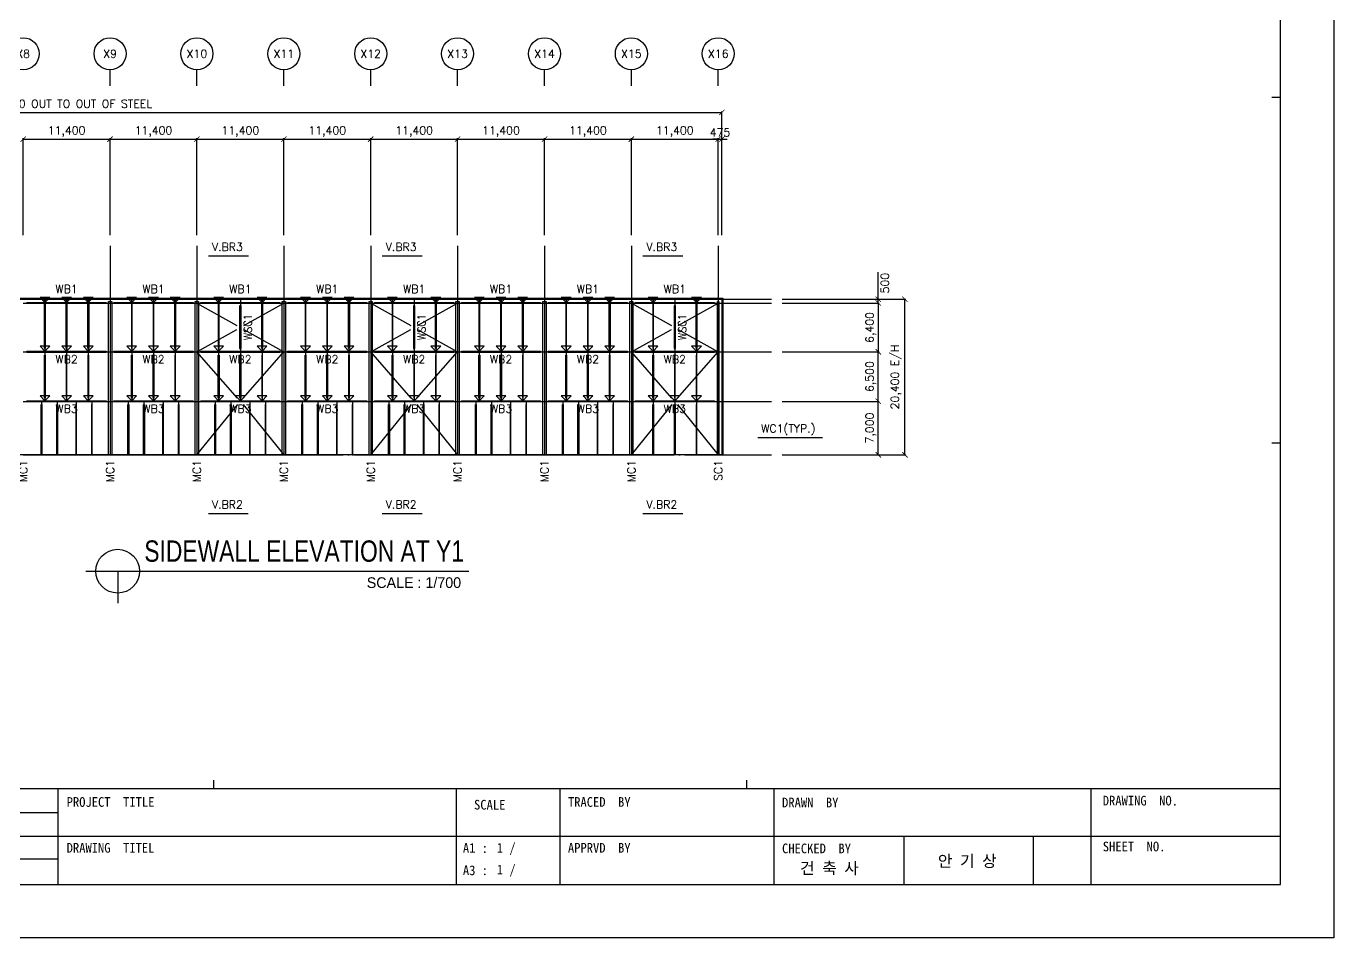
# Model space of a CAD drawing. Header units: metres. Extents: x -297536 to 1852864, y -630451 to -422551.
# Drawn here: x 1294884 to 1466464, y -630451 to -510863 of the extents above; entities that cross this region are included whole.
import ezdxf
from ezdxf.enums import TextEntityAlignment as Align

# ---------------------------------------------------------------- set-up
doc = ezdxf.new("R2010")
doc.units = ezdxf.units.M
doc.header["$LTSCALE"] = 700
doc.linetypes.add('CEN', pattern=[62, 60, -1, 0, -1])
for name, color, linetype in [('beam', 7, 'Continuous'), ('bl', 3, 'Continuous'), ('BR', 2, 'Continuous'), ('CEN', 152, 'CEN'), ('COL', 2, 'Continuous'), ('con', 2, 'Continuous'), ('DIM', 7, 'Continuous'), ('HID', 251, 'Continuous'), ('MAIN', 1, 'Continuous'), ('sec', 4, 'Continuous'), ('SYM', 7, 'Continuous'), ('TEX', 3, 'Continuous'), ('된장공장-1$0$FORM', 2, 'Continuous'), ('된장공장-1$0$WID', 4, 'Continuous')]:
    doc.layers.add(name, color=color, linetype=linetype)
doc.styles.add('HGTXT', font='romans.shx', dxfattribs={"bigfont": 'WHGTXT.shx'})
doc.styles.add('WHGTXT', font='romans.shx', dxfattribs={"bigfont": 'WHGTXT.shx'})
doc.styles.add('나눔바른고딕', font='')
doc.styles.add('된장공장-1$0$타이틀', font='GulimChe.ttf')
doc.styles.get('나눔바른고딕').set_extended_font_data('나눔바른고딕')
doc.dimstyles.new('KJ', dxfattribs={"dimscale": 700, "dimtxt": 1.5, "dimasz": 1, "dimexe": 0.18, "dimexo": 2, "dimgap": 0.5, "dimtad": 1, "dimdec": 0, "dimzin": 0, "dimdsep": 46, "dimlunit": 6, "dimtxsty": 'HGTXT', "dimblk": 'ARCHTICK', "dimcen": 0.09, "dimclrt": 3, "dimadec": 0, "dimazin": 0, "dimtfac": 1, "dimtdec": 0, "dimtix": 1, "dimtmove": 0, "dimatfit": 0, "dimldrblk": 'OBLIQUE', "dimfxl": 1, "dimtolj": 1, "dimtzin": 0, "dimarcsym": 0})

# ---------------------------------------------------------------- blocks, each defined once
blk = doc.blocks.new('_ArchTick')
at = {"color": 0, "linetype": 'ByBlock', "const_width": 0.15}
blk.add_lwpolyline([(-0.5, -0.5), (0.5, 0.5)], dxfattribs=at)
blk = doc.blocks.new('*D706')
at = {"layer": 'Defpoints', "color": 0, "transparency": 16777216}
for p in [(1386165, -525680), (1385690, -539680), (1386165, -539680)]:
    blk.add_point(p, dxfattribs=at)
at = {"layer": 'DIM', "color": 0, "lineweight": -2, "transparency": 16777216}
for p, q in [((1385690, -525680), (1384990, -525680)), ((1385690, -538280), (1385690, -525554)), ((1385690, -525680), (1386165, -525680)), ((1386165, -538280), (1386165, -525554)), ((1386165, -525680), (1386865, -525680))]:
    blk.add_line(p, q, dxfattribs=at)
at = {"layer": 'DIM', "color": 0, "lineweight": -2, "transparency": 16777216, "xscale": 700, "yscale": 700, "zscale": 700}
blk.add_blockref('_ArchTick', (1385690, -525680), dxfattribs=at)
at = {"layer": 'DIM', "color": 0, "lineweight": -2, "transparency": 16777216, "xscale": 700, "yscale": 700, "zscale": 700, "rotation": 180}
blk.add_blockref('_ArchTick', (1386165, -525680), dxfattribs=at)
at = {"layer": 'DIM', "color": 3, "transparency": 16777216, "insert": (1385927.5, -524805), "char_height": 1050, "attachment_point": 5, "style": 'HGTXT'}
blk.add_mtext('\\A1;475', dxfattribs=at)
blk = doc.blocks.new('_Oblique')
at = {"color": 0, "linetype": 'ByBlock', "lineweight": -2}
blk.add_line((-0.5, -0.5), (0.5, 0.5), dxfattribs=at)
blk = doc.blocks.new('*D707')
at = {"layer": 'Defpoints', "color": 0, "transparency": 16777216}
for p in [(1386165, -522180), (1214215, -539680), (1386165, -539680)]:
    blk.add_point(p, dxfattribs=at)
at = {"layer": 'DIM', "color": 0, "lineweight": -2, "transparency": 16777216}
for p, q in [((1214215, -538280), (1214215, -522054)), ((1214215, -522180), (1386165, -522180)), ((1386165, -538280), (1386165, -522054))]:
    blk.add_line(p, q, dxfattribs=at)
at = {"layer": 'DIM', "color": 0, "lineweight": -2, "transparency": 16777216, "xscale": 700, "yscale": 700, "zscale": 700, "rotation": 180}
blk.add_blockref('_ArchTick', (1214215, -522180), dxfattribs=at)
at = {"layer": 'DIM', "color": 0, "lineweight": -2, "transparency": 16777216, "xscale": 700, "yscale": 700, "zscale": 700}
blk.add_blockref('_ArchTick', (1386165, -522180), dxfattribs=at)
at = {"layer": 'DIM', "color": 3, "transparency": 16777216, "insert": (1300190, -521205), "char_height": 1050, "attachment_point": 5, "style": 'HGTXT'}
blk.add_mtext('\\A1;\\A1;171,950 OUT TO OUT OF STEEL', dxfattribs=at)
blk = doc.blocks.new('*D709')
at = {"layer": 'Defpoints', "color": 0, "transparency": 16777216}
for p in [(1305890, -525680), (1294490, -539680), (1305890, -539680)]:
    blk.add_point(p, dxfattribs=at)
at = {"layer": 'DIM', "color": 0, "lineweight": -2, "transparency": 16777216}
for p, q in [((1294490, -538280), (1294490, -525554)), ((1294490, -525680), (1305890, -525680)), ((1305890, -538280), (1305890, -525554))]:
    blk.add_line(p, q, dxfattribs=at)
at = {"layer": 'DIM', "color": 0, "lineweight": -2, "transparency": 16777216, "xscale": 700, "yscale": 700, "zscale": 700, "rotation": 180}
blk.add_blockref('_ArchTick', (1294490, -525680), dxfattribs=at)
at = {"layer": 'DIM', "color": 0, "lineweight": -2, "transparency": 16777216, "xscale": 700, "yscale": 700, "zscale": 700}
blk.add_blockref('_ArchTick', (1305890, -525680), dxfattribs=at)
at = {"layer": 'DIM', "color": 3, "transparency": 16777216, "insert": (1300190, -524705), "char_height": 1050, "attachment_point": 5, "style": 'HGTXT'}
blk.add_mtext('\\A1;11,400', dxfattribs=at)
blk = doc.blocks.new('*D741')
at = {"layer": 'Defpoints', "color": 0, "transparency": 16777216}
for p in [(1317290, -525680), (1305890, -539680), (1317290, -539680)]:
    blk.add_point(p, dxfattribs=at)
at = {"layer": 'DIM', "color": 0, "lineweight": -2, "transparency": 16777216}
for p, q in [((1305890, -538280), (1305890, -525554)), ((1305890, -525680), (1317290, -525680)), ((1317290, -538280), (1317290, -525554))]:
    blk.add_line(p, q, dxfattribs=at)
at = {"layer": 'DIM', "color": 0, "lineweight": -2, "transparency": 16777216, "xscale": 700, "yscale": 700, "zscale": 700, "rotation": 180}
blk.add_blockref('_ArchTick', (1305890, -525680), dxfattribs=at)
at = {"layer": 'DIM', "color": 0, "lineweight": -2, "transparency": 16777216, "xscale": 700, "yscale": 700, "zscale": 700}
blk.add_blockref('_ArchTick', (1317290, -525680), dxfattribs=at)
at = {"layer": 'DIM', "color": 3, "transparency": 16777216, "insert": (1311590, -524705), "char_height": 1050, "attachment_point": 5, "style": 'HGTXT'}
blk.add_mtext('\\A1;11,400', dxfattribs=at)
blk = doc.blocks.new('*D742')
at = {"layer": 'Defpoints', "color": 0, "transparency": 16777216}
for p in [(1328690, -525680), (1317290, -539680), (1328690, -539680)]:
    blk.add_point(p, dxfattribs=at)
at = {"layer": 'DIM', "color": 0, "lineweight": -2, "transparency": 16777216}
for p, q in [((1317290, -538280), (1317290, -525554)), ((1317290, -525680), (1328690, -525680)), ((1328690, -538280), (1328690, -525554))]:
    blk.add_line(p, q, dxfattribs=at)
at = {"layer": 'DIM', "color": 0, "lineweight": -2, "transparency": 16777216, "xscale": 700, "yscale": 700, "zscale": 700, "rotation": 180}
blk.add_blockref('_ArchTick', (1317290, -525680), dxfattribs=at)
at = {"layer": 'DIM', "color": 0, "lineweight": -2, "transparency": 16777216, "xscale": 700, "yscale": 700, "zscale": 700}
blk.add_blockref('_ArchTick', (1328690, -525680), dxfattribs=at)
at = {"layer": 'DIM', "color": 3, "transparency": 16777216, "insert": (1322990, -524705), "char_height": 1050, "attachment_point": 5, "style": 'HGTXT'}
blk.add_mtext('\\A1;11,400', dxfattribs=at)
blk = doc.blocks.new('*D743')
at = {"layer": 'Defpoints', "color": 0, "transparency": 16777216}
for p in [(1340090, -525680), (1328690, -539680), (1340090, -539680)]:
    blk.add_point(p, dxfattribs=at)
at = {"layer": 'DIM', "color": 0, "lineweight": -2, "transparency": 16777216}
for p, q in [((1328690, -538280), (1328690, -525554)), ((1328690, -525680), (1340090, -525680)), ((1340090, -538280), (1340090, -525554))]:
    blk.add_line(p, q, dxfattribs=at)
at = {"layer": 'DIM', "color": 0, "lineweight": -2, "transparency": 16777216, "xscale": 700, "yscale": 700, "zscale": 700, "rotation": 180}
blk.add_blockref('_ArchTick', (1328690, -525680), dxfattribs=at)
at = {"layer": 'DIM', "color": 0, "lineweight": -2, "transparency": 16777216, "xscale": 700, "yscale": 700, "zscale": 700}
blk.add_blockref('_ArchTick', (1340090, -525680), dxfattribs=at)
at = {"layer": 'DIM', "color": 3, "transparency": 16777216, "insert": (1334390, -524705), "char_height": 1050, "attachment_point": 5, "style": 'HGTXT'}
blk.add_mtext('\\A1;11,400', dxfattribs=at)
blk = doc.blocks.new('*D744')
at = {"layer": 'Defpoints', "color": 0, "transparency": 16777216}
for p in [(1351490, -525680), (1340090, -539680), (1351490, -539680)]:
    blk.add_point(p, dxfattribs=at)
at = {"layer": 'DIM', "color": 0, "lineweight": -2, "transparency": 16777216}
for p, q in [((1340090, -538280), (1340090, -525554)), ((1340090, -525680), (1351490, -525680)), ((1351490, -538280), (1351490, -525554))]:
    blk.add_line(p, q, dxfattribs=at)
at = {"layer": 'DIM', "color": 0, "lineweight": -2, "transparency": 16777216, "xscale": 700, "yscale": 700, "zscale": 700, "rotation": 180}
blk.add_blockref('_ArchTick', (1340090, -525680), dxfattribs=at)
at = {"layer": 'DIM', "color": 0, "lineweight": -2, "transparency": 16777216, "xscale": 700, "yscale": 700, "zscale": 700}
blk.add_blockref('_ArchTick', (1351490, -525680), dxfattribs=at)
at = {"layer": 'DIM', "color": 3, "transparency": 16777216, "insert": (1345790, -524705), "char_height": 1050, "attachment_point": 5, "style": 'HGTXT'}
blk.add_mtext('\\A1;11,400', dxfattribs=at)
blk = doc.blocks.new('*D745')
at = {"layer": 'Defpoints', "color": 0, "transparency": 16777216}
for p in [(1362890, -525680), (1351490, -539680), (1362890, -539680)]:
    blk.add_point(p, dxfattribs=at)
at = {"layer": 'DIM', "color": 0, "lineweight": -2, "transparency": 16777216}
for p, q in [((1351490, -538280), (1351490, -525554)), ((1351490, -525680), (1362890, -525680)), ((1362890, -538280), (1362890, -525554))]:
    blk.add_line(p, q, dxfattribs=at)
at = {"layer": 'DIM', "color": 0, "lineweight": -2, "transparency": 16777216, "xscale": 700, "yscale": 700, "zscale": 700, "rotation": 180}
blk.add_blockref('_ArchTick', (1351490, -525680), dxfattribs=at)
at = {"layer": 'DIM', "color": 0, "lineweight": -2, "transparency": 16777216, "xscale": 700, "yscale": 700, "zscale": 700}
blk.add_blockref('_ArchTick', (1362890, -525680), dxfattribs=at)
at = {"layer": 'DIM', "color": 3, "transparency": 16777216, "insert": (1357190, -524705), "char_height": 1050, "attachment_point": 5, "style": 'HGTXT'}
blk.add_mtext('\\A1;11,400', dxfattribs=at)
blk = doc.blocks.new('*D746')
at = {"layer": 'Defpoints', "color": 0, "transparency": 16777216}
for p in [(1374290, -525680), (1362890, -539680), (1374290, -539680)]:
    blk.add_point(p, dxfattribs=at)
at = {"layer": 'DIM', "color": 0, "lineweight": -2, "transparency": 16777216}
for p, q in [((1362890, -538280), (1362890, -525554)), ((1362890, -525680), (1374290, -525680)), ((1374290, -538280), (1374290, -525554))]:
    blk.add_line(p, q, dxfattribs=at)
at = {"layer": 'DIM', "color": 0, "lineweight": -2, "transparency": 16777216, "xscale": 700, "yscale": 700, "zscale": 700, "rotation": 180}
blk.add_blockref('_ArchTick', (1362890, -525680), dxfattribs=at)
at = {"layer": 'DIM', "color": 0, "lineweight": -2, "transparency": 16777216, "xscale": 700, "yscale": 700, "zscale": 700}
blk.add_blockref('_ArchTick', (1374290, -525680), dxfattribs=at)
at = {"layer": 'DIM', "color": 3, "transparency": 16777216, "insert": (1368590, -524705), "char_height": 1050, "attachment_point": 5, "style": 'HGTXT'}
blk.add_mtext('\\A1;11,400', dxfattribs=at)
blk = doc.blocks.new('*D747')
at = {"layer": 'Defpoints', "color": 0, "transparency": 16777216}
for p in [(1385690, -525680), (1374290, -539680), (1385690, -539680)]:
    blk.add_point(p, dxfattribs=at)
at = {"layer": 'DIM', "color": 0, "lineweight": -2, "transparency": 16777216}
for p, q in [((1374290, -538280), (1374290, -525554)), ((1374290, -525680), (1385690, -525680)), ((1385690, -538280), (1385690, -525554))]:
    blk.add_line(p, q, dxfattribs=at)
at = {"layer": 'DIM', "color": 0, "lineweight": -2, "transparency": 16777216, "xscale": 700, "yscale": 700, "zscale": 700, "rotation": 180}
blk.add_blockref('_ArchTick', (1374290, -525680), dxfattribs=at)
at = {"layer": 'DIM', "color": 0, "lineweight": -2, "transparency": 16777216, "xscale": 700, "yscale": 700, "zscale": 700}
blk.add_blockref('_ArchTick', (1385690, -525680), dxfattribs=at)
at = {"layer": 'DIM', "color": 3, "transparency": 16777216, "insert": (1379990, -524705), "char_height": 1050, "attachment_point": 5, "style": 'HGTXT'}
blk.add_mtext('\\A1;11,400', dxfattribs=at)
blk = doc.blocks.new('*D736')
at = {"layer": 'Defpoints', "color": 0, "transparency": 16777216}
for p in [(1392690, -560080), (1406690, -560080), (1392690, -567080)]:
    blk.add_point(p, dxfattribs=at)
at = {"layer": 'DIM', "color": 0, "lineweight": -2, "transparency": 16777216}
for p, q in [((1394090, -560080), (1406816, -560080)), ((1406690, -567080), (1406690, -560080)), ((1394090, -567080), (1406816, -567080))]:
    blk.add_line(p, q, dxfattribs=at)
at = {"layer": 'DIM', "color": 0, "lineweight": -2, "transparency": 16777216, "xscale": 700, "yscale": 700, "zscale": 700}
for p, rotation in [((1406690, -560080), 90), ((1406690, -567080), 270)]:
    blk.add_blockref('_ArchTick', p, dxfattribs=dict(at, rotation=rotation))
at = {"layer": 'DIM', "color": 3, "transparency": 16777216, "insert": (1405715, -563580), "char_height": 1050, "attachment_point": 5, "rotation": 90, "style": 'HGTXT'}
blk.add_mtext('\\A1;7,000', dxfattribs=at)
blk = doc.blocks.new('*D737')
at = {"layer": 'Defpoints', "color": 0, "transparency": 16777216}
for p in [(1392690, -553580), (1406690, -553580), (1392690, -560080)]:
    blk.add_point(p, dxfattribs=at)
at = {"layer": 'DIM', "color": 0, "lineweight": -2, "transparency": 16777216}
for p, q in [((1394090, -553580), (1406816, -553580)), ((1406690, -560080), (1406690, -553580)), ((1394090, -560080), (1406816, -560080))]:
    blk.add_line(p, q, dxfattribs=at)
at = {"layer": 'DIM', "color": 0, "lineweight": -2, "transparency": 16777216, "xscale": 700, "yscale": 700, "zscale": 700}
for p, rotation in [((1406690, -553580), 90), ((1406690, -560080), 270)]:
    blk.add_blockref('_ArchTick', p, dxfattribs=dict(at, rotation=rotation))
at = {"layer": 'DIM', "color": 3, "transparency": 16777216, "insert": (1405715, -556830), "char_height": 1050, "attachment_point": 5, "rotation": 90, "style": 'HGTXT'}
blk.add_mtext('\\A1;6,500', dxfattribs=at)
blk = doc.blocks.new('*D738')
at = {"layer": 'Defpoints', "color": 0, "transparency": 16777216}
for p in [(1392690, -546680), (1410190, -546680), (1392690, -567080)]:
    blk.add_point(p, dxfattribs=at)
at = {"layer": 'DIM', "color": 0, "lineweight": -2, "transparency": 16777216}
for p, q in [((1394090, -546680), (1410316, -546680)), ((1410190, -567080), (1410190, -546680)), ((1394090, -567080), (1410316, -567080))]:
    blk.add_line(p, q, dxfattribs=at)
at = {"layer": 'DIM', "color": 0, "lineweight": -2, "transparency": 16777216, "xscale": 700, "yscale": 700, "zscale": 700}
for p, rotation in [((1410190, -546680), 90), ((1410190, -567080), 270)]:
    blk.add_blockref('_ArchTick', p, dxfattribs=dict(at, rotation=rotation))
at = {"layer": 'DIM', "color": 3, "transparency": 16777216, "insert": (1409040, -556880), "char_height": 1050, "attachment_point": 5, "rotation": 90, "style": 'HGTXT'}
blk.add_mtext('\\A1;20,400 E/H', dxfattribs=at)
blk = doc.blocks.new('*D739')
at = {"layer": 'Defpoints', "color": 0, "transparency": 16777216}
for p in [(1392690, -547180), (1392690, -553580), (1406690, -553580)]:
    blk.add_point(p, dxfattribs=at)
at = {"layer": 'DIM', "color": 0, "lineweight": -2, "transparency": 16777216}
for p, q in [((1394090, -547180), (1406816, -547180)), ((1406690, -547180), (1406690, -553580)), ((1394090, -553580), (1406816, -553580))]:
    blk.add_line(p, q, dxfattribs=at)
at = {"layer": 'DIM', "color": 0, "lineweight": -2, "transparency": 16777216, "xscale": 700, "yscale": 700, "zscale": 700}
for p, rotation in [((1406690, -547180), 90), ((1406690, -553580), 270)]:
    blk.add_blockref('_ArchTick', p, dxfattribs=dict(at, rotation=rotation))
at = {"layer": 'DIM', "color": 3, "transparency": 16777216, "insert": (1405715, -550380), "char_height": 1050, "attachment_point": 5, "rotation": 90, "style": 'HGTXT'}
blk.add_mtext('\\A1;6,400', dxfattribs=at)
blk = doc.blocks.new('*D740')
at = {"layer": 'Defpoints', "color": 0, "transparency": 16777216}
for p in [(1392690, -546680), (1392690, -547180), (1406690, -546680)]:
    blk.add_point(p, dxfattribs=at)
at = {"layer": 'DIM', "color": 0, "lineweight": -2, "transparency": 16777216}
for p, q in [((1394090, -546680), (1406816, -546680)), ((1394090, -547180), (1406816, -547180)), ((1406690, -546680), (1406690, -545980)), ((1406690, -547180), (1406690, -546680)), ((1406690, -547180), (1406690, -547880))]:
    blk.add_line(p, q, dxfattribs=at)
at = {"layer": 'DIM', "color": 0, "lineweight": -2, "transparency": 16777216, "xscale": 700, "yscale": 700, "zscale": 700}
for p, rotation in [((1406690, -546680), 270), ((1406690, -547180), 90)]:
    blk.add_blockref('_ArchTick', p, dxfattribs=dict(at, rotation=rotation))
at = {"layer": 'DIM', "color": 3, "transparency": 16777216, "insert": (1407565, -544573), "char_height": 1050, "attachment_point": 5, "rotation": 90, "style": 'HGTXT'}
blk.add_mtext('\\A1;500', dxfattribs=at)
blk = doc.blocks.new('MARKER')
at = {"color": 3}
for p, q in [((584.404724, 584.404724), (-584.40472, 584.404724)), ((-584.40472, 584.404724), (0, 0)), ((0, 0), (584.404724, 584.404724))]:
    blk.add_line(p, q, dxfattribs=at)
blk = doc.blocks.new('Form01')
at = {"ltscale": 0.015}
blk.add_lwpolyline([(0, 0), (420, 0), (420, -297), (0, -297)], close=True, dxfattribs=at)
at = {"layer": '된장공장-1$0$FORM', "color": 4, "ltscale": 250}
for p, q in [((410, -269.1), (10, -269.1)), ((180.84, -269.1), (180.84, -287)), ((255.51, -269.1), (255.51, -287)), ((274.94, -269.1), (274.94, -287)), ((315, -269.1), (315, -287)), ((374.46, -269.1), (374.46, -287)), ((180.84, -273.57), (115, -273.57)), ((410, -278.04), (115, -278.04)), ((339.37, -278.04), (339.37, -287)), ((363.64, -278.04), (363.64, -287)), ((180.84, -282.24), (115, -282.24))]:
    blk.add_line(p, q, dxfattribs=at)
at = {"layer": '된장공장-1$0$WID', "ltscale": 250}
for p, q in [((410, -287), (410, -10)), ((410, -139.55), (408.38, -139.55)), ((410, -204.32), (408.38, -204.32)), ((210, -267.47), (210, -269.1)), ((310, -269.1), (310, -267.47)), ((10, -287), (410, -287))]:
    blk.add_line(p, q, dxfattribs=at)
at = {"layer": '된장공장-1$0$FORM', "color": 7, "ltscale": 250, "style": '된장공장-1$0$타이틀'}
for s, height, p in [('PROJECT  TITLE', 1.8172, (182.48, -272.45)), ('SCALE', 1.817, (258.84, -272.96)), ('TRACED  BY', 1.817, (276.44, -272.45)), ('DRAWN  BY', 1.817, (316.57, -272.55)), ('DRAWING  NO.', 1.8172, (376.69, -272.2)), ('DRAWING  TITEL', 1.8172, (182.48, -281.04)), ('A1 :', 1.817, (256.75, -281.07)), ('1 /', 1.817, (263.11, -281.04)), ('APPRVD  BY', 1.817, (276.44, -281.04)), ('CHECKED  BY', 1.8172, (316.57, -281.15)), ('SHEET  NO.', 1.817, (376.69, -280.79)), ('안 기 상', 2.181, (345.77, -283.7)), ('A3 :', 1.817, (256.75, -285.25)), ('1 /', 1.817, (263.11, -285.12)), ('건 축 사', 2.181, (319.95, -285.03))]:
    blk.add_text(s, height=height, dxfattribs=at).set_placement(p)

msp = doc.modelspace()

# ---------------------------------------------------------------- linework, layer by layer
at = {"layer": 'beam'}
for points in [[(1294990, -547105), (1305390, -547105), (1305390, -547255), (1294990, -547255)], [(1306390, -547105), (1316790, -547105), (1316790, -547255), (1306390, -547255)], [(1317790, -547105), (1328190, -547105), (1328190, -547255), (1317790, -547255)], [(1329190, -547105), (1339590, -547105), (1339590, -547255), (1329190, -547255)], [(1340590, -547105), (1350990, -547105), (1350990, -547255), (1340590, -547255)], [(1351990, -547105), (1362390, -547105), (1362390, -547255), (1351990, -547255)], [(1363390, -547105), (1373790, -547105), (1373790, -547255), (1363390, -547255)], [(1374790, -547105), (1385190, -547105), (1385190, -547255), (1374790, -547255)], [(1294990, -553480), (1305390, -553480), (1305390, -553680), (1294990, -553680)], [(1306390, -553480), (1316790, -553480), (1316790, -553680), (1306390, -553680)], [(1317790, -553480), (1328190, -553480), (1328190, -553680), (1317790, -553680)], [(1329190, -553480), (1339590, -553480), (1339590, -553680), (1329190, -553680)], [(1340590, -553480), (1350990, -553480), (1350990, -553680), (1340590, -553680)], [(1351990, -553480), (1362390, -553480), (1362390, -553680), (1351990, -553680)], [(1363390, -553480), (1373790, -553480), (1373790, -553680), (1363390, -553680)], [(1374790, -553480), (1385190, -553480), (1385190, -553680), (1374790, -553680)], [(1294990, -560005), (1305390, -560005), (1305390, -560155), (1294990, -560155)], [(1306390, -560005), (1316790, -560005), (1316790, -560155), (1306390, -560155)], [(1317790, -560005), (1328190, -560005), (1328190, -560155), (1317790, -560155)], [(1329190, -560005), (1339590, -560005), (1339590, -560155), (1329190, -560155)], [(1340590, -560005), (1350990, -560005), (1350990, -560155), (1340590, -560155)], [(1351990, -560005), (1362390, -560005), (1362390, -560155), (1351990, -560155)], [(1363390, -560005), (1373790, -560005), (1373790, -560155), (1363390, -560155)], [(1374790, -560005), (1385190, -560005), (1385190, -560155), (1374790, -560155)]]:
    msp.add_lwpolyline(points, close=True, dxfattribs=at)
at = {"layer": 'bl'}
msp.add_lwpolyline([(1214215, -546680), (1386165, -546680), (1386165, -567080), (1214215, -567080)], close=True, dxfattribs=at)
at = {"layer": 'BR'}
for points in [[(1317290, -547180), (1322540, -550127.4)], [(1323440, -550127.4), (1328690, -547180)], [(1340090, -547180), (1345340, -550127.4)], [(1346240, -550127.4), (1351490, -547180)], [(1374290, -547180), (1379540, -550127.4)], [(1380440, -550127.4), (1385690, -547180)], [(1317290, -553580), (1322540, -550632.6)], [(1323440, -550632.6), (1328690, -553580)], [(1340090, -553580), (1345340, -550632.6)], [(1346240, -550632.6), (1351490, -553580)], [(1374290, -553580), (1379540, -550632.6)], [(1380440, -550632.6), (1385690, -553580)], [(1322617.3, -559655), (1317290, -553580)], [(1323362.7, -559655), (1328690, -553580)], [(1345417.3, -559655), (1340090, -553580)], [(1346162.7, -559655), (1351490, -553580)], [(1379617.3, -559655), (1374290, -553580)], [(1380362.7, -559655), (1385690, -553580)], [(1317290, -567080), (1322643.9, -560505)], [(1323336.1, -560505), (1328690, -567080)], [(1340090, -567080), (1345443.9, -560505)], [(1346136.1, -560505), (1351490, -567080)], [(1374290, -567080), (1379643.9, -560505)], [(1380336.1, -560505), (1385690, -567080)]]:
    msp.add_lwpolyline(points, dxfattribs=at)
at = {"layer": 'CEN'}
for p, q in [((1305890, -539680), (1305890, -567080)), ((1317290, -539680), (1317290, -567080)), ((1328690, -539680), (1328690, -567080)), ((1340090, -539680), (1340090, -567080)), ((1351490, -539680), (1351490, -567080)), ((1362890, -539680), (1362890, -567080)), ((1374290, -539680), (1374290, -567080)), ((1385690, -539680), (1385690, -567080)), ((1207690, -546680), (1392690, -546680)), ((1207690, -547180), (1392690, -547180)), ((1297340, -546680), (1297340, -560080)), ((1300190, -546680), (1300190, -560080)), ((1303040, -546680), (1303040, -560080)), ((1308740, -546680), (1308740, -560080)), ((1311590, -546680), (1311590, -560080)), ((1314440, -546680), (1314440, -560080)), ((1320140, -546680), (1320140, -560080)), ((1322990, -546680), (1322990, -560080)), ((1325840, -546680), (1325840, -560080)), ((1331540, -546680), (1331540, -560080)), ((1334390, -546680), (1334390, -560080)), ((1337240, -546680), (1337240, -560080)), ((1342940, -546680), (1342940, -560080)), ((1345790, -546680), (1345790, -560080)), ((1348640, -546680), (1348640, -560080)), ((1354340, -546680), (1354340, -560080)), ((1357190, -546680), (1357190, -560080)), ((1360040, -546680), (1360040, -560080)), ((1365740, -546680), (1365740, -560080)), ((1368590, -546680), (1368590, -560080)), ((1371440, -546680), (1371440, -560080)), ((1377140, -546680), (1377140, -567080)), ((1379990, -546680), (1379990, -567080)), ((1382840, -546680), (1382840, -567080)), ((1207690, -553580), (1392690, -553580)), ((1207690, -560080), (1392690, -560080)), ((1296890, -560080), (1296890, -567080)), ((1298940, -560080), (1298940, -567080)), ((1301440, -560080), (1301440, -567080)), ((1303490, -560080), (1303490, -567080)), ((1308290, -560080), (1308290, -567080)), ((1310340, -560080), (1310340, -567080)), ((1312840, -560080), (1312840, -567080)), ((1314890, -560080), (1314890, -567080)), ((1319690, -560080), (1319690, -567080)), ((1321740, -560080), (1321740, -567080)), ((1324240, -560080), (1324240, -567080)), ((1326290, -560080), (1326290, -567080)), ((1331090, -560080), (1331090, -567080)), ((1333140, -560080), (1333140, -567080)), ((1335640, -560080), (1335640, -567080)), ((1337690, -560080), (1337690, -567080)), ((1342490, -560080), (1342490, -567080)), ((1344540, -560080), (1344540, -567080)), ((1347040, -560080), (1347040, -567080)), ((1349090, -560080), (1349090, -567080)), ((1353890, -560080), (1353890, -567080)), ((1355940, -560080), (1355940, -567080)), ((1358440, -560080), (1358440, -567080)), ((1360490, -560080), (1360490, -567080)), ((1365290, -560080), (1365290, -567080)), ((1367340, -560080), (1367340, -567080)), ((1369840, -560080), (1369840, -567080)), ((1371890, -560080), (1371890, -567080)), ((1207690, -567080), (1392690, -567080))]:
    msp.add_line(p, q, dxfattribs=at)
at = {"layer": 'COL'}
for points in [[(1385590, -546980), (1385790, -546980), (1385790, -567080), (1385590, -567080)], [(1322890, -553155), (1323090, -553155), (1323090, -547530), (1322890, -547530)], [(1345690, -553155), (1345890, -553155), (1345890, -547530), (1345690, -547530)], [(1379890, -553155), (1380090, -553155), (1380090, -547530), (1379890, -547530)]]:
    msp.add_lwpolyline(points, close=True, dxfattribs=at)
at = {"layer": 'con'}
for p, q in [((1302712.3, -582356.4), (1352959.2, -582356.4)), ((1306894.6, -582356.4), (1306894.6, -586538.7))]:
    msp.add_line(p, q, dxfattribs=at)
msp.add_circle((1306894.6, -582356.4), 2869.8, dxfattribs=at)
at = {"layer": 'DIM'}
msp.add_line((1406690, -546680), (1406690, -543130.2), dxfattribs=at)
for points in [[(1318797.5, -548026.3, 0, 350, 0), (1318797.5, -546976.3, 0, 0, 0), (1318797.5, -541008.8, 0, 0, 0)], [(1318797.5, -552733.7, 0, 350, 0), (1318797.5, -551683.7, 0, 0, 0), (1318797.5, -541008.8, 0, 0, 0)], [(1341597.5, -548026.3, 0, 350, 0), (1341597.5, -546976.3, 0, 0, 0), (1341597.5, -541008.8, 0, 0, 0)], [(1341597.5, -552733.7, 0, 350, 0), (1341597.5, -551683.7, 0, 0, 0), (1341597.5, -541008.8, 0, 0, 0)], [(1375797.5, -548026.3, 0, 350, 0), (1375797.5, -546976.3, 0, 0, 0), (1375797.5, -541008.8, 0, 0, 0)], [(1375797.5, -552733.7, 0, 350, 0), (1375797.5, -551683.7, 0, 0, 0), (1375797.5, -541008.8, 0, 0, 0)], [(1318797.5, -555299.1, 0, 350, 0), (1318797.5, -556349.1, 0, 0, 0), (1318797.5, -574806, 0, 0, 0)], [(1341597.5, -555299.1, 0, 350, 0), (1341597.5, -556349.1, 0, 0, 0), (1341597.5, -574806, 0, 0, 0)], [(1375797.5, -555299.1, 0, 350, 0), (1375797.5, -556349.1, 0, 0, 0), (1375797.5, -574806, 0, 0, 0)], [(1318797.5, -565228.7, 0, 350, 0), (1318797.5, -566278.7, 0, 0, 0), (1318797.5, -574806, 0, 0, 0)], [(1341597.5, -565228.7, 0, 350, 0), (1341597.5, -566278.7, 0, 0, 0), (1341597.5, -574806, 0, 0, 0)], [(1375797.5, -565228.7, 0, 350, 0), (1375797.5, -566278.7, 0, 0, 0), (1375797.5, -574806, 0, 0, 0)], [(1380040, -564827.3, 0, 350, 0), (1381090, -564827.3, 0, 0, 0), (1390869, -564827.3, 0, 0, 0)], [(1382890, -564827.3, 0, 350, 0), (1383940, -564827.3, 0, 0, 0), (1390869, -564827.3, 0, 0, 0)]]:
    msp.add_lwpolyline(points, format="xyseb", dxfattribs=at)
for points in [[(1318797.5, -541008.8), (1324049, -541008.8)], [(1341597.5, -541008.8), (1346849, -541008.8)], [(1375797.5, -541008.8), (1381049, -541008.8)], [(1390869, -564827.3), (1399355.9, -564827.3)], [(1318797.5, -574806), (1324033.2, -574806)], [(1341597.5, -574806), (1346833.2, -574806)], [(1375797.5, -574806), (1381033.2, -574806)]]:
    msp.add_lwpolyline(points, dxfattribs=at)
at = {"layer": 'HID'}
msp.add_lwpolyline([(1214090, -546530), (1386290, -546530), (1386290, -567080), (1214090, -567080)], close=True, dxfattribs=at)
at = {"layer": 'MAIN'}
for points in [[(1305675, -546980), (1306105, -546980), (1306105, -567080), (1305675, -567080)], [(1317075, -546980), (1317505, -546980), (1317505, -567080), (1317075, -567080)], [(1328475, -546980), (1328905, -546980), (1328905, -567080), (1328475, -567080)], [(1339875, -546980), (1340305, -546980), (1340305, -567080), (1339875, -567080)], [(1351275, -546980), (1351705, -546980), (1351705, -567080), (1351275, -567080)], [(1362675, -546980), (1363105, -546980), (1363105, -567080), (1362675, -567080)], [(1374075, -546980), (1374505, -546980), (1374505, -567080), (1374075, -567080)]]:
    msp.add_lwpolyline(points, close=True, dxfattribs=at)
at = {"layer": 'sec'}
for points in [[(1297390, -553155), (1297290, -553155), (1297290, -546680), (1297390, -546680)], [(1300240, -553155), (1300140, -553155), (1300140, -546680), (1300240, -546680)], [(1303090, -553155), (1302990, -553155), (1302990, -546680), (1303090, -546680)], [(1308690, -553155), (1308790, -553155), (1308790, -546680), (1308690, -546680)], [(1311540, -553155), (1311640, -553155), (1311640, -546680), (1311540, -546680)], [(1314490, -553155), (1314390, -553155), (1314390, -546680), (1314490, -546680)], [(1320090, -553155), (1320190, -553155), (1320190, -546680), (1320090, -546680)], [(1325890, -553155), (1325790, -553155), (1325790, -546680), (1325890, -546680)], [(1331490, -553155), (1331590, -553155), (1331590, -546680), (1331490, -546680)], [(1334340, -553155), (1334440, -553155), (1334440, -546680), (1334340, -546680)], [(1337290, -553155), (1337190, -553155), (1337190, -546680), (1337290, -546680)], [(1342890, -553155), (1342990, -553155), (1342990, -546680), (1342890, -546680)], [(1348690, -553155), (1348590, -553155), (1348590, -546680), (1348690, -546680)], [(1354290, -553155), (1354390, -553155), (1354390, -546680), (1354290, -546680)], [(1357140, -553155), (1357240, -553155), (1357240, -546680), (1357140, -546680)], [(1360090, -553155), (1359990, -553155), (1359990, -546680), (1360090, -546680)], [(1365690, -553155), (1365790, -553155), (1365790, -546680), (1365690, -546680)], [(1368540, -553155), (1368640, -553155), (1368640, -546680), (1368540, -546680)], [(1371490, -553155), (1371390, -553155), (1371390, -546680), (1371490, -546680)], [(1377090, -553155), (1377190, -553155), (1377190, -546680), (1377090, -546680)], [(1382890, -553155), (1382790, -553155), (1382790, -546680), (1382890, -546680)], [(1297290, -554005), (1297390, -554005), (1297390, -559655), (1297290, -559655)], [(1300140, -559655), (1300240, -559655), (1300240, -554030), (1300140, -554030)], [(1303090, -554005), (1302990, -554005), (1302990, -559655), (1303090, -559655)], [(1308690, -554005), (1308790, -554005), (1308790, -559655), (1308690, -559655)], [(1311540, -554005), (1311640, -554005), (1311640, -559655), (1311540, -559655)], [(1314490, -554005), (1314390, -554005), (1314390, -559655), (1314490, -559655)], [(1320090, -554005), (1320190, -554005), (1320190, -559655), (1320090, -559655)], [(1322940, -554005), (1323040, -554005), (1323040, -559655), (1322940, -559655)], [(1325890, -554005), (1325790, -554005), (1325790, -559655), (1325890, -559655)], [(1331490, -554005), (1331590, -554005), (1331590, -559655), (1331490, -559655)], [(1334340, -554005), (1334440, -554005), (1334440, -559655), (1334340, -559655)], [(1337290, -554005), (1337190, -554005), (1337190, -559655), (1337290, -559655)], [(1342890, -554005), (1342990, -554005), (1342990, -559655), (1342890, -559655)], [(1345740, -559655), (1345840, -559655), (1345840, -554030), (1345740, -554030)], [(1348690, -554005), (1348590, -554005), (1348590, -559655), (1348690, -559655)], [(1354290, -554005), (1354390, -554005), (1354390, -559655), (1354290, -559655)], [(1357140, -554005), (1357240, -554005), (1357240, -559655), (1357140, -559655)], [(1360090, -554005), (1359990, -554005), (1359990, -559655), (1360090, -559655)], [(1365690, -554005), (1365790, -554005), (1365790, -559655), (1365690, -559655)], [(1368540, -554005), (1368640, -554005), (1368640, -559655), (1368540, -559655)], [(1371490, -554005), (1371390, -554005), (1371390, -559655), (1371490, -559655)], [(1377090, -554005), (1377190, -554005), (1377190, -559655), (1377090, -559655)], [(1379940, -559655), (1380040, -559655), (1380040, -554030), (1379940, -554030)], [(1382890, -554005), (1382790, -554005), (1382790, -559655), (1382890, -559655)], [(1296840, -560505), (1296940, -560505), (1296940, -567080), (1296840, -567080)], [(1298890, -560505), (1298990, -560505), (1298990, -567080), (1298890, -567080)], [(1301490, -560505), (1301390, -560505), (1301390, -567080), (1301490, -567080)], [(1303540, -560505), (1303440, -560505), (1303440, -567080), (1303540, -567080)], [(1308240, -560505), (1308340, -560505), (1308340, -567080), (1308240, -567080)], [(1310290, -560505), (1310390, -560505), (1310390, -567080), (1310290, -567080)], [(1312890, -560505), (1312790, -560505), (1312790, -567080), (1312890, -567080)], [(1314940, -560505), (1314840, -560505), (1314840, -567080), (1314940, -567080)], [(1319640, -560505), (1319740, -560505), (1319740, -567080), (1319640, -567080)], [(1321690, -560505), (1321790, -560505), (1321790, -567080), (1321690, -567080)], [(1324290, -560505), (1324190, -560505), (1324190, -567080), (1324290, -567080)], [(1326340, -560505), (1326240, -560505), (1326240, -567080), (1326340, -567080)], [(1331040, -560505), (1331140, -560505), (1331140, -567080), (1331040, -567080)], [(1333090, -560505), (1333190, -560505), (1333190, -567080), (1333090, -567080)], [(1335690, -560505), (1335590, -560505), (1335590, -567080), (1335690, -567080)], [(1337740, -560505), (1337640, -560505), (1337640, -567080), (1337740, -567080)], [(1342440, -560505), (1342540, -560505), (1342540, -567080), (1342440, -567080)], [(1344490, -560505), (1344590, -560505), (1344590, -567080), (1344490, -567080)], [(1347090, -560505), (1346990, -560505), (1346990, -567080), (1347090, -567080)], [(1349140, -560505), (1349040, -560505), (1349040, -567080), (1349140, -567080)], [(1353840, -560505), (1353940, -560505), (1353940, -567080), (1353840, -567080)], [(1355890, -560505), (1355990, -560505), (1355990, -567080), (1355890, -567080)], [(1358490, -560505), (1358390, -560505), (1358390, -567080), (1358490, -567080)], [(1360540, -560505), (1360440, -560505), (1360440, -567080), (1360540, -567080)], [(1365240, -560505), (1365340, -560505), (1365340, -567080), (1365240, -567080)], [(1367290, -560505), (1367390, -560505), (1367390, -567080), (1367290, -567080)], [(1369890, -560505), (1369790, -560505), (1369790, -567080), (1369890, -567080)], [(1371940, -560505), (1371840, -560505), (1371840, -567080), (1371940, -567080)], [(1377090, -560505), (1377190, -560505), (1377190, -567080), (1377090, -567080)], [(1379940, -560505), (1380040, -560505), (1380040, -567080), (1379940, -567080)], [(1382890, -560505), (1382790, -560505), (1382790, -567080), (1382890, -567080)]]:
    msp.add_lwpolyline(points, close=True, dxfattribs=at)
at = {"layer": 'SYM'}
for p, q in [((1305890, -518680), (1305890, -516580)), ((1317290, -518680), (1317290, -516580)), ((1328690, -518680), (1328690, -516580)), ((1340090, -518680), (1340090, -516580)), ((1351490, -518680), (1351490, -516580)), ((1362890, -518680), (1362890, -516580)), ((1374290, -518680), (1374290, -516580)), ((1385690, -518680), (1385690, -516580))]:
    msp.add_line(p, q, dxfattribs=at)
for centre in [(1294490, -514480), (1305890, -514480), (1317290, -514480), (1328690, -514480), (1340090, -514480), (1351490, -514480), (1362890, -514480), (1374290, -514480), (1385690, -514480)]:
    msp.add_circle(centre, 2100, dxfattribs=at)

# ---------------------------------------------------------------- block references
at = {"xscale": 700, "yscale": 700, "zscale": 700}
msp.add_blockref('Form01', (1172464.2, -422550.9), dxfattribs=at)
at = {"color": 3, "xscale": 1.09375, "yscale": 1.09375, "zscale": 1.09375}
for p in [(1297340, -547105), (1300190, -547105), (1303040, -547105), (1308740, -547105), (1311590, -547105), (1314440, -547105), (1320140, -547105), (1325840, -547105), (1331540, -547105), (1334390, -547105), (1337240, -547105), (1342940, -547105), (1348640, -547105), (1354340, -547105), (1357190, -547105), (1360040, -547105), (1365740, -547105), (1368590, -547105), (1371440, -547105), (1377140, -547105), (1382840, -547105), (1297340, -553480), (1300190, -553480), (1303040, -553480), (1308740, -553480), (1311590, -553480), (1314440, -553480), (1320140, -553480), (1325840, -553480), (1331540, -553480), (1334390, -553480), (1337240, -553480), (1342940, -553480), (1348640, -553480), (1354340, -553480), (1357190, -553480), (1360040, -553480), (1365740, -553480), (1368590, -553480), (1371440, -553480), (1377140, -553480), (1382840, -553480), (1297340, -560005), (1300190, -560005), (1303040, -560005), (1308740, -560005), (1311590, -560005), (1314440, -560005), (1320140, -560005), (1322990, -560005), (1325840, -560005), (1331540, -560005), (1334390, -560005), (1337240, -560005), (1342940, -560005), (1345790, -560005), (1348640, -560005), (1354340, -560005), (1357190, -560005), (1360040, -560005), (1365740, -560005), (1368590, -560005), (1371440, -560005), (1377140, -560005), (1379990, -560005), (1382840, -560005)]:
    msp.add_blockref('MARKER', p, dxfattribs=at)

# ---------------------------------------------------------------- texts
at = {"color": 4, "style": '나눔바른고딕', "width": 0.8}
msp.add_text('SIDEWALL ELEVATION AT Y1', height=2800, dxfattribs=at).set_placement((1331361.8, -581120.6), align=Align.CENTER)
at = {"color": 4, "style": '나눔바른고딕'}
msp.add_text('SCALE : 1/700', height=1400, dxfattribs=at).set_placement((1339571.5, -584556.1))
at = {"layer": 'TEX', "style": 'WHGTXT'}
for s, p in [('X8', (1294490, -514480)), ('X9', (1305890, -514480)), ('X10', (1317290, -514480)), ('X11', (1328690, -514480)), ('X12', (1340090, -514480)), ('X13', (1351490, -514480)), ('X14', (1362890, -514480)), ('X15', (1374290, -514480)), ('X16', (1385690, -514480))]:
    msp.add_text(s, height=1050, dxfattribs=at).set_placement(p, align=Align.MIDDLE)
at = {"layer": 'TEX', "color": 3, "style": 'WHGTXT'}
for s, p in [('V.BR3', (1319263.1, -540658.8)), ('V.BR3', (1342063.1, -540658.8)), ('V.BR3', (1376263.1, -540658.8)), ('WC1(TYP.)', (1391334.6, -564477.3)), ('V.BR2', (1319263.1, -574456)), ('V.BR2', (1342063.1, -574456)), ('V.BR2', (1376263.1, -574456))]:
    msp.add_text(s, height=1050, dxfattribs=at).set_placement(p, align=Align.BOTTOM_LEFT)
for p in [(1300190, -546180), (1311590, -546180), (1322990, -546180), (1334390, -546180), (1345790, -546180), (1357190, -546180), (1368590, -546180), (1379990, -546180)]:
    msp.add_text('WB1', height=1050, dxfattribs=at).set_placement(p, align=Align.BOTTOM_CENTER)
at = {"layer": 'TEX', "color": 3, "style": 'WHGTXT', "width": 0.9}
for p in [(1323440, -550342.5), (1346240, -550342.5), (1380440, -550342.5)]:
    msp.add_text('WSC1', height=1050, rotation=90, dxfattribs=at).set_placement(p, align=Align.TOP_CENTER)
at = {"layer": 'TEX', "color": 3, "style": 'WHGTXT'}
for s, p in [('WB2', (1300190, -554030)), ('WB2', (1311590, -554030)), ('WB2', (1322990, -554030)), ('WB2', (1334390, -554030)), ('WB2', (1345790, -554030)), ('WB2', (1357190, -554030)), ('WB2', (1368590, -554030)), ('WB2', (1379990, -554030)), ('WB3', (1300190, -560517.5)), ('WB3', (1300190, -560517.5)), ('WB3', (1311590, -560517.5)), ('WB3', (1322990, -560517.5)), ('WB3', (1334390, -560517.5)), ('WB3', (1345790, -560517.5)), ('WB3', (1357190, -560517.5)), ('WB3', (1368590, -560517.5)), ('WB3', (1379990, -560517.5))]:
    msp.add_text(s, height=1050, dxfattribs=at).set_placement(p, align=Align.TOP_CENTER)
at = {"layer": 'TEX', "color": 1, "style": 'WHGTXT'}
for p in [(1294490, -567780), (1305890, -567780), (1317290, -567780), (1328690, -567780), (1340090, -567780), (1351490, -567780), (1362890, -567780), (1374290, -567780)]:
    msp.add_text('MC1', height=1050, rotation=90, dxfattribs=at).set_placement(p, align=Align.MIDDLE_RIGHT)
at = {"layer": 'TEX', "color": 3, "style": 'WHGTXT'}
msp.add_text('SC1', height=1050, rotation=90, dxfattribs=at).set_placement((1385690, -567780), align=Align.MIDDLE_RIGHT)

# ---------------------------------------------------------------- dimensions: what is measured, and where the dimension line sits
at = {"layer": 'DIM'}
for base, p1, p2, angle, text, override, picture, middle in [((1386165, -522180), (1214215, -539680), (1386165, -539680), 180, '\\A1;<> OUT TO OUT OF STEEL', {"dimtxsty": 'HGTXT', "dimldrblk": 'Oblique'}, '*D707', (1300190, -521205)), ((1410190, -546680), (1392690, -567080), (1392690, -546680), 270, '<> E/H', {"dimscale": 700, "dimtxsty": 'HGTXT'}, '*D738', (1409040, -556880))]:
    dim = msp.add_linear_dim(base=base, p1=p1, p2=p2, angle=angle, text=text, dimstyle='KJ', override=override, dxfattribs=at)
    dim.commit()
    dim.dimension.update_dxf_attribs({"geometry": picture, "text_midpoint": middle})
for base, p1, p2, angle, override, picture, middle in [((1305890, -525680), (1294490, -539680), (1305890, -539680), 180, {"dimtxsty": 'HGTXT', "dimldrblk": 'Oblique'}, '*D709', (1300190, -524705)), ((1317290, -525680), (1305890, -539680), (1317290, -539680), 180, {"dimtxsty": 'HGTXT', "dimldrblk": 'Oblique'}, '*D741', (1311590, -524705)), ((1328690, -525680), (1317290, -539680), (1328690, -539680), 180, {"dimtxsty": 'HGTXT', "dimldrblk": 'Oblique'}, '*D742', (1322990, -524705)), ((1340090, -525680), (1328690, -539680), (1340090, -539680), 180, {"dimtxsty": 'HGTXT', "dimldrblk": 'Oblique'}, '*D743', (1334390, -524705)), ((1351490, -525680), (1340090, -539680), (1351490, -539680), 180, {"dimtxsty": 'HGTXT', "dimldrblk": 'Oblique'}, '*D744', (1345790, -524705)), ((1362890, -525680), (1351490, -539680), (1362890, -539680), 180, {"dimtxsty": 'HGTXT', "dimldrblk": 'Oblique'}, '*D745', (1357190, -524705)), ((1374290, -525680), (1362890, -539680), (1374290, -539680), 180, {"dimtxsty": 'HGTXT', "dimldrblk": 'Oblique'}, '*D746', (1368590, -524705)), ((1385690, -525680), (1374290, -539680), (1385690, -539680), 180, {"dimtxsty": 'HGTXT', "dimldrblk": 'Oblique'}, '*D747', (1379990, -524705)), ((1386165, -525680), (1385690, -539680), (1386165, -539680), 180, {"dimtxsty": 'HGTXT', "dimldrblk": 'Oblique'}, '*D706', (1385927.5, -524805)), ((1406690, -553580), (1392690, -547180), (1392690, -553580), 90, {"dimscale": 700}, '*D739', (1405715, -550380)), ((1406690, -553580), (1392690, -560080), (1392690, -553580), 270, {"dimscale": 700}, '*D737', (1405715, -556830)), ((1406690, -560080), (1392690, -567080), (1392690, -560080), 270, {"dimscale": 700}, '*D736', (1405715, -563580))]:
    dim = msp.add_linear_dim(base=base, p1=p1, p2=p2, angle=angle, dimstyle='KJ', override=override, dxfattribs=at)
    dim.commit()
    dim.dimension.update_dxf_attribs({"geometry": picture, "text_midpoint": middle})
dim = msp.add_linear_dim(base=(1406690, -546680), p1=(1392690, -547180), p2=(1392690, -546680), angle=270, dimstyle='KJ', override={"dimscale": 700, "dimtmove": 2}, dxfattribs=at)
dim.commit()
dim.dimension.update_dxf_attribs({"geometry": '*D740', "text_midpoint": (1407565, -544573), "dimtype": 160})

doc.saveas('drawing.dxf')
